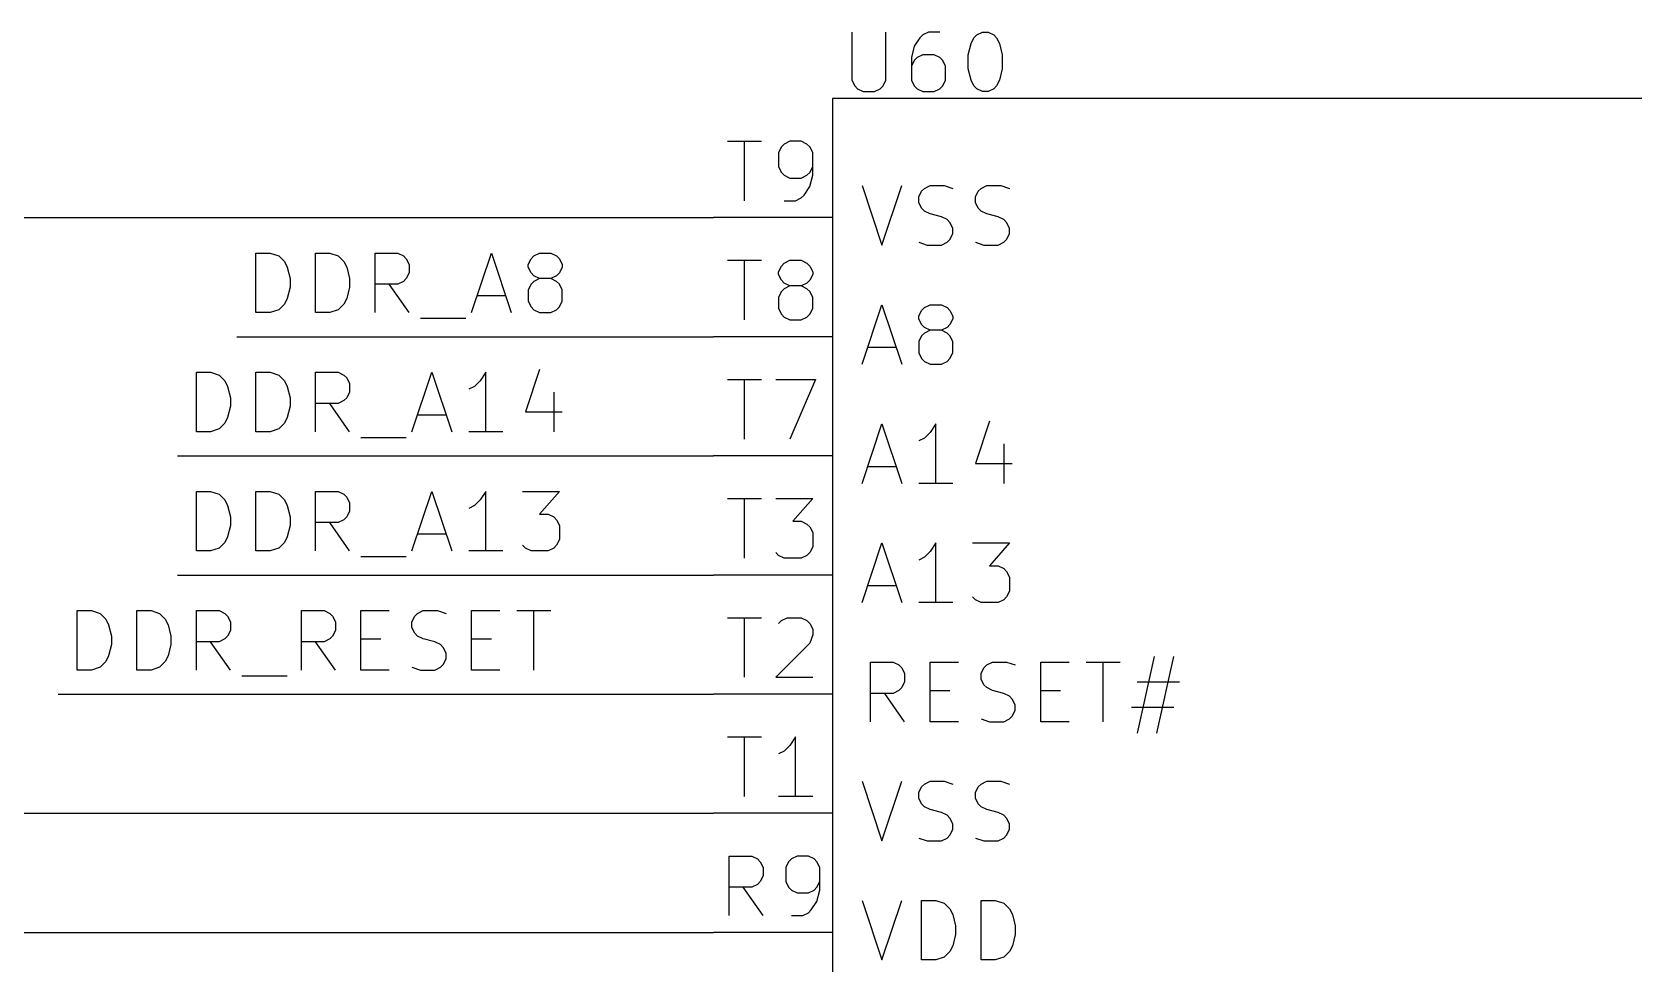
# Model space of a CAD drawing. Header units: millimetres. Extents: x 3 to 246, y -195 to -4.
# Drawn here: x 24.84 to 59, y -23.53 to -3.66 of the extents above; entities that cross this region are included whole.
import ezdxf

# ---------------------------------------------------------------- set-up
doc = ezdxf.new("R2010")
doc.units = ezdxf.units.MM
for name, color, linetype in [('GREENSIXTYFIVE', 129, 'CONTINUOUS'), ('LIGHTGREEN', 92, 'CONTINUOUS'), ('LIGHTRED', 12, 'CONTINUOUS'), ('RED', 14, 'CONTINUOUS'), ('REDSIX', 19, 'CONTINUOUS')]:
    doc.layers.add(name, color=color, linetype=linetype)

msp = doc.modelspace()

# ---------------------------------------------------------------- linework, layer by layer
at = {"layer": 'GREENSIXTYFIVE', "linetype": 'CONTINUOUS'}
for p, q in [((42.3235, -3.6644), (42.3235, -4.6925)), ((43.0492, -4.6925), (43.0492, -3.6644)), ((43.8355, -3.7249), (43.775, -3.7854)), ((43.9564, -3.6644), (43.8355, -3.7249)), ((44.1983, -3.6644), (43.9564, -3.6644)), ((44.924, -3.7854), (44.9845, -3.7249)), ((44.9845, -3.7249), (45.1054, -3.6644)), ((45.1054, -3.6644), (45.2264, -3.6644)), ((45.2264, -3.6644), (45.3473, -3.7249)), ((45.3473, -3.7249), (45.4078, -3.7854)), ((43.654, -3.9668), (43.5936, -4.2087)), ((43.775, -3.7854), (43.654, -3.9668)), ((44.8031, -4.1482), (44.8635, -3.9063)), ((44.8635, -3.9063), (44.924, -3.7854)), ((45.4078, -3.7854), (45.4683, -3.9063)), ((45.4683, -3.9063), (45.5288, -4.1482)), ((43.5936, -4.2087), (43.5936, -4.6925)), ((43.654, -4.2692), (43.5936, -4.3901)), ((43.7145, -4.2087), (43.654, -4.2692)), ((43.8355, -4.1482), (43.7145, -4.2087)), ((44.0774, -4.1482), (43.8355, -4.1482)), ((44.1983, -4.2087), (44.0774, -4.1482)), ((44.2588, -4.2692), (44.1983, -4.2087)), ((44.3193, -4.3901), (44.2588, -4.2692)), ((44.3193, -4.6925), (44.3193, -4.3901)), ((44.8031, -4.4506), (44.8031, -4.1482)), ((45.5288, -4.1482), (45.5288, -4.4506)), ((42.3235, -4.6925), (42.384, -4.8135)), ((42.9888, -4.8135), (43.0492, -4.6925)), ((43.5936, -4.6925), (43.654, -4.8135)), ((44.2588, -4.8135), (44.3193, -4.6925)), ((44.8635, -4.6925), (44.8031, -4.4506)), ((44.924, -4.8135), (44.8635, -4.6925)), ((45.4683, -4.6925), (45.4078, -4.8135)), ((45.5288, -4.4506), (45.4683, -4.6925)), ((42.384, -4.8135), (42.4445, -4.874)), ((42.4445, -4.874), (42.5654, -4.9344)), ((42.5654, -4.9344), (42.8073, -4.9344)), ((42.8073, -4.9344), (42.9283, -4.874)), ((42.9283, -4.874), (42.9888, -4.8135)), ((43.654, -4.8135), (43.7145, -4.874)), ((43.7145, -4.874), (43.8355, -4.9344)), ((43.8355, -4.9344), (44.0774, -4.9344)), ((44.0774, -4.9344), (44.1983, -4.874)), ((44.1983, -4.874), (44.2588, -4.8135)), ((44.9845, -4.874), (44.924, -4.8135)), ((45.1054, -4.9344), (44.9845, -4.874)), ((45.2264, -4.9344), (45.1054, -4.9344)), ((45.3473, -4.874), (45.2264, -4.9344)), ((45.4078, -4.8135), (45.3473, -4.874)), ((42.5389, -6.9375), (42.9622, -8.2075)), ((42.9622, -8.2075), (43.3856, -6.9375)), ((43.7485, -7.1794), (43.8089, -7.0585)), ((43.8089, -7.0585), (43.8694, -6.998)), ((43.8694, -6.998), (43.9904, -6.9375)), ((43.9904, -6.9375), (44.2927, -6.9375)), ((44.2927, -6.9375), (44.4742, -6.998)), ((44.958, -7.1794), (45.0184, -7.0585)), ((45.0184, -7.0585), (45.0789, -6.998)), ((45.0789, -6.998), (45.1999, -6.9375)), ((45.1999, -6.9375), (45.5022, -6.9375)), ((45.5022, -6.9375), (45.6837, -6.998)), ((43.7485, -7.3004), (43.7485, -7.1794)), ((43.8089, -7.4213), (43.7485, -7.3004)), ((43.8694, -7.4818), (43.8089, -7.4213)), ((43.9904, -7.5423), (43.8694, -7.4818)), ((44.958, -7.3004), (44.958, -7.1794)), ((45.0184, -7.4213), (44.958, -7.3004)), ((45.0789, -7.4818), (45.0184, -7.4213)), ((45.1999, -7.5423), (45.0789, -7.4818)), ((44.2323, -7.6028), (43.9904, -7.5423)), ((44.3532, -7.6632), (44.2323, -7.6028)), ((44.4137, -7.7237), (44.3532, -7.6632)), ((44.4742, -7.8447), (44.4137, -7.7237)), ((44.4742, -7.9656), (44.4742, -7.8447)), ((45.4418, -7.6028), (45.1999, -7.5423)), ((45.5627, -7.6632), (45.4418, -7.6028)), ((45.6232, -7.7237), (45.5627, -7.6632)), ((45.6837, -7.8447), (45.6232, -7.7237)), ((45.6837, -7.9656), (45.6837, -7.8447)), ((43.7485, -8.1471), (43.9299, -8.2075)), ((44.2323, -8.2075), (44.3532, -8.1471)), ((44.3532, -8.1471), (44.4137, -8.0866)), ((44.4137, -8.0866), (44.4742, -7.9656)), ((44.958, -8.1471), (45.1394, -8.2075)), ((45.4418, -8.2075), (45.5627, -8.1471)), ((45.5627, -8.1471), (45.6232, -8.0866)), ((45.6232, -8.0866), (45.6837, -7.9656)), ((43.9299, -8.2075), (44.2323, -8.2075)), ((45.1394, -8.2075), (45.4418, -8.2075)), ((42.5389, -10.7475), (42.9622, -9.4775)), ((42.9622, -9.4775), (43.3856, -10.7475)), ((43.8089, -9.5985), (43.8694, -9.538)), ((43.8694, -9.538), (43.9904, -9.4775)), ((43.9904, -9.4775), (44.2323, -9.4775)), ((44.2323, -9.4775), (44.3532, -9.538)), ((44.3532, -9.538), (44.4137, -9.5985)), ((43.7485, -9.7194), (43.8089, -9.5985)), ((43.7485, -9.7799), (43.7485, -9.7194)), ((43.8089, -9.9009), (43.7485, -9.7799)), ((43.8694, -9.9613), (43.8089, -9.9009)), ((44.4137, -9.9009), (44.3532, -9.9613)), ((44.4137, -9.5985), (44.4742, -9.7194)), ((44.4742, -9.7799), (44.4137, -9.9009)), ((44.4742, -9.7194), (44.4742, -9.7799)), ((43.8089, -10.1428), (43.7485, -10.2637)), ((43.8694, -10.0823), (43.8089, -10.1428)), ((43.9904, -10.0218), (43.8694, -9.9613)), ((43.9904, -10.0218), (43.8694, -10.0823)), ((44.2323, -10.0218), (43.9904, -10.0218)), ((44.3532, -9.9613), (44.2323, -10.0218)), ((44.3532, -10.0823), (44.2323, -10.0218)), ((44.4137, -10.1428), (44.3532, -10.0823)), ((44.4742, -10.2637), (44.4137, -10.1428)), ((42.6599, -10.3847), (43.2646, -10.3847)), ((43.7485, -10.2637), (43.7485, -10.5056)), ((43.7485, -10.5056), (43.8089, -10.6266)), ((44.4137, -10.6266), (44.4742, -10.5056)), ((44.4742, -10.5056), (44.4742, -10.2637)), ((43.8089, -10.6266), (43.8694, -10.6871)), ((43.8694, -10.6871), (43.9904, -10.7475)), ((43.9904, -10.7475), (44.2323, -10.7475)), ((44.2323, -10.7475), (44.3532, -10.6871)), ((44.3532, -10.6871), (44.4137, -10.6266)), ((42.5389, -13.2875), (42.9622, -12.0175)), ((42.9622, -12.0175), (43.3856, -13.2875)), ((43.9904, -12.199), (43.8694, -12.3199)), ((44.1113, -12.0175), (43.9904, -12.199)), ((44.1113, -13.2875), (44.1113, -12.0175)), ((45.2603, -11.9571), (44.958, -12.8642)), ((43.8694, -12.3199), (43.7485, -12.3804)), ((45.5627, -12.4409), (45.5627, -13.2875)), ((42.6599, -12.9247), (43.2646, -12.9247)), ((44.958, -12.8642), (45.7441, -12.8642)), ((44.4742, -13.2875), (43.7485, -13.2875)), ((42.5389, -15.8275), (42.9622, -14.5575)), ((42.9622, -14.5575), (43.3856, -15.8275)), ((44.1113, -14.5575), (43.9904, -14.739)), ((44.1113, -15.8275), (44.1113, -14.5575)), ((44.8975, -14.5575), (45.6837, -14.5575)), ((45.6837, -14.5575), (45.2603, -15.0413)), ((43.8694, -14.8599), (43.7485, -14.9204)), ((43.9904, -14.739), (43.8694, -14.8599)), ((45.2603, -15.0413), (45.4418, -15.0413)), ((45.4418, -15.0413), (45.5627, -15.1018)), ((45.5627, -15.1018), (45.6232, -15.1623)), ((45.6232, -15.1623), (45.6837, -15.2832)), ((45.6837, -15.2832), (45.6837, -15.5856)), ((42.6599, -15.4647), (43.2646, -15.4647)), ((44.958, -15.7671), (44.8975, -15.7066)), ((45.6232, -15.7066), (45.5627, -15.7671)), ((45.6837, -15.5856), (45.6232, -15.7066)), ((44.4742, -15.8275), (43.7485, -15.8275)), ((45.0789, -15.8275), (44.958, -15.7671)), ((45.4418, -15.8275), (45.0789, -15.8275)), ((45.5627, -15.7671), (45.4418, -15.8275)), ((48.7678, -16.9766), (48.405, -18.6094)), ((48.8283, -18.6094), (49.1911, -16.9766)), ((42.7203, -18.3675), (42.7203, -17.0975)), ((42.7203, -17.0975), (43.2041, -17.0975)), ((43.2041, -17.0975), (43.3251, -17.158)), ((43.3251, -17.158), (43.3856, -17.2185)), ((43.3856, -17.2185), (43.446, -17.3394)), ((43.446, -17.3394), (43.446, -17.5209)), ((43.9903, -18.3675), (43.9903, -17.0975)), ((43.9903, -17.0975), (44.5951, -17.0975)), ((45.0789, -17.3394), (45.1393, -17.2185)), ((45.0789, -17.4604), (45.0789, -17.3394)), ((45.1393, -17.2185), (45.1998, -17.158)), ((45.1998, -17.158), (45.3208, -17.0975)), ((45.3208, -17.0975), (45.6231, -17.0975)), ((45.6231, -17.0975), (45.8046, -17.158)), ((46.3488, -18.3675), (46.3488, -17.0975)), ((46.3488, -17.0975), (46.9536, -17.0975)), ((47.3164, -17.0975), (48.0421, -17.0975)), ((47.6793, -18.3675), (47.6793, -17.0975)), ((43.3251, -17.7023), (43.2041, -17.7628)), ((43.3856, -17.6418), (43.3251, -17.7023)), ((43.446, -17.5209), (43.3856, -17.6418)), ((43.9903, -17.7023), (44.4137, -17.7023)), ((45.1393, -17.5813), (45.0789, -17.4604)), ((45.1998, -17.6418), (45.1393, -17.5813)), ((45.3208, -17.7023), (45.1998, -17.6418)), ((45.5627, -17.7628), (45.3208, -17.7023)), ((46.3488, -17.7023), (46.7722, -17.7023)), ((48.405, -17.5209), (49.3121, -17.5209)), ((43.2041, -17.7628), (42.7203, -17.7628)), ((43.446, -18.3675), (43.0227, -17.7628)), ((45.6836, -17.8232), (45.5627, -17.7628)), ((45.7441, -17.8837), (45.6836, -17.8232)), ((45.8046, -18.0047), (45.7441, -17.8837)), ((45.8046, -18.1256), (45.8046, -18.0047)), ((49.1911, -18.0651), (48.284, -18.0651)), ((44.5951, -18.3675), (43.9903, -18.3675)), ((45.0789, -18.3071), (45.2603, -18.3675)), ((45.2603, -18.3675), (45.5627, -18.3675)), ((45.5627, -18.3675), (45.6836, -18.3071)), ((45.6836, -18.3071), (45.7441, -18.2466)), ((45.7441, -18.2466), (45.8046, -18.1256)), ((46.9536, -18.3675), (46.3488, -18.3675)), ((42.5389, -19.6375), (42.9622, -20.9075)), ((42.9622, -20.9075), (43.3856, -19.6375)), ((43.7485, -19.8794), (43.8089, -19.7585)), ((43.8089, -19.7585), (43.8694, -19.698)), ((43.8694, -19.698), (43.9904, -19.6375)), ((43.9904, -19.6375), (44.2927, -19.6375)), ((44.2927, -19.6375), (44.4742, -19.698)), ((44.958, -19.8794), (45.0184, -19.7585)), ((45.0184, -19.7585), (45.0789, -19.698)), ((45.0789, -19.698), (45.1999, -19.6375)), ((45.1999, -19.6375), (45.5022, -19.6375)), ((45.5022, -19.6375), (45.6837, -19.698)), ((43.7485, -20.0004), (43.7485, -19.8794)), ((43.8089, -20.1213), (43.7485, -20.0004)), ((43.8694, -20.1818), (43.8089, -20.1213)), ((44.958, -20.0004), (44.958, -19.8794)), ((45.0184, -20.1213), (44.958, -20.0004)), ((45.0789, -20.1818), (45.0184, -20.1213)), ((43.9904, -20.2423), (43.8694, -20.1818)), ((44.2323, -20.3028), (43.9904, -20.2423)), ((44.3532, -20.3632), (44.2323, -20.3028)), ((44.4137, -20.4237), (44.3532, -20.3632)), ((44.4742, -20.5447), (44.4137, -20.4237)), ((45.1999, -20.2423), (45.0789, -20.1818)), ((45.4418, -20.3028), (45.1999, -20.2423)), ((45.5627, -20.3632), (45.4418, -20.3028)), ((45.6232, -20.4237), (45.5627, -20.3632)), ((45.6837, -20.5447), (45.6232, -20.4237)), ((44.3532, -20.8471), (44.4137, -20.7866)), ((44.4137, -20.7866), (44.4742, -20.6656)), ((44.4742, -20.6656), (44.4742, -20.5447)), ((45.5627, -20.8471), (45.6232, -20.7866)), ((45.6232, -20.7866), (45.6837, -20.6656)), ((45.6837, -20.6656), (45.6837, -20.5447)), ((43.7485, -20.8471), (43.9299, -20.9075)), ((43.9299, -20.9075), (44.2323, -20.9075)), ((44.2323, -20.9075), (44.3532, -20.8471)), ((44.958, -20.8471), (45.1394, -20.9075)), ((45.1394, -20.9075), (45.4418, -20.9075)), ((45.4418, -20.9075), (45.5627, -20.8471)), ((42.5389, -22.1775), (42.9622, -23.4475)), ((42.9622, -23.4475), (43.3856, -22.1775)), ((43.8089, -23.4475), (43.8089, -22.1775)), ((43.8089, -22.1775), (44.1113, -22.1775)), ((44.1113, -22.1775), (44.2927, -22.238)), ((45.0789, -23.4475), (45.0789, -22.1775)), ((45.0789, -22.1775), (45.3813, -22.1775)), ((45.3813, -22.1775), (45.5627, -22.238)), ((44.2927, -22.238), (44.4137, -22.359)), ((44.4137, -22.359), (44.4742, -22.4799)), ((44.4742, -22.4799), (44.5346, -22.7218)), ((45.5627, -22.238), (45.6837, -22.359)), ((45.6837, -22.359), (45.7442, -22.4799)), ((45.7442, -22.4799), (45.8046, -22.7218)), ((44.5346, -22.7218), (44.5346, -22.9032)), ((45.8046, -22.7218), (45.8046, -22.9032)), ((44.4742, -23.1451), (44.4137, -23.2661)), ((44.5346, -22.9032), (44.4742, -23.1451)), ((45.7442, -23.1451), (45.6837, -23.2661)), ((45.8046, -22.9032), (45.7442, -23.1451)), ((44.1113, -23.4475), (43.8089, -23.4475)), ((44.2927, -23.3871), (44.1113, -23.4475)), ((44.4137, -23.2661), (44.2927, -23.3871)), ((45.3813, -23.4475), (45.0789, -23.4475)), ((45.5627, -23.3871), (45.3813, -23.4475)), ((45.6837, -23.2661), (45.5627, -23.3871))]:
    msp.add_line(p, q, dxfattribs=at)
at = {"layer": 'LIGHTGREEN', "linetype": 'CONTINUOUS'}
for p, q in [((24.13, -7.62), (39.37, -7.62)), ((29.21, -10.16), (39.37, -10.16)), ((27.94, -12.7), (39.37, -12.7)), ((27.94, -15.24), (39.37, -15.24)), ((25.4, -17.78), (39.37, -17.78)), ((11.43, -20.32), (39.37, -20.32)), ((19.05, -22.86), (39.37, -22.86))]:
    msp.add_line(p, q, dxfattribs=at)
at = {"layer": 'LIGHTRED', "linetype": 'CONTINUOUS'}
for p, q in [((39.6724, -5.9913), (40.3981, -5.9913)), ((40.0353, -7.2613), (40.0353, -5.9913)), ((40.8214, -6.1123), (40.761, -6.2332)), ((40.8819, -6.0518), (40.8214, -6.1123)), ((41.0029, -5.9913), (40.8819, -6.0518)), ((41.2448, -5.9913), (41.0029, -5.9913)), ((41.3657, -6.0518), (41.2448, -5.9913)), ((41.4262, -6.1123), (41.3657, -6.0518)), ((41.4867, -6.2332), (41.4262, -6.1123)), ((40.761, -6.2332), (40.761, -6.5356)), ((41.4867, -6.717), (41.4867, -6.2332)), ((40.761, -6.5356), (40.8214, -6.6566)), ((40.8214, -6.6566), (40.8819, -6.717)), ((40.8819, -6.717), (41.0029, -6.7775)), ((41.0029, -6.7775), (41.2448, -6.7775)), ((41.2448, -6.7775), (41.3657, -6.717)), ((41.3657, -6.717), (41.4262, -6.6566)), ((41.4262, -6.6566), (41.4867, -6.5356)), ((41.4262, -6.9589), (41.4867, -6.717)), ((41.2448, -7.2009), (41.3052, -7.1404)), ((41.3052, -7.1404), (41.4262, -6.9589)), ((40.8819, -7.2613), (41.1238, -7.2613)), ((41.1238, -7.2613), (41.2448, -7.2009)), ((39.6724, -8.5313), (40.3981, -8.5313)), ((40.0353, -9.8013), (40.0353, -8.5313)), ((40.8819, -8.5918), (41.0029, -8.5313)), ((41.0029, -8.5313), (41.2448, -8.5313)), ((41.2448, -8.5313), (41.3657, -8.5918)), ((40.761, -8.7732), (40.8214, -8.6523)), ((40.761, -8.8337), (40.761, -8.7732)), ((40.8214, -8.9547), (40.761, -8.8337)), ((40.8214, -8.6523), (40.8819, -8.5918)), ((41.3657, -8.5918), (41.4262, -8.6523)), ((41.4262, -8.6523), (41.4867, -8.7732)), ((41.4867, -8.8337), (41.4262, -8.9547)), ((41.4867, -8.7732), (41.4867, -8.8337)), ((40.8214, -9.1966), (40.761, -9.3175)), ((40.8819, -9.0151), (40.8214, -8.9547)), ((40.8819, -9.1361), (40.8214, -9.1966)), ((41.0029, -9.0756), (40.8819, -9.0151)), ((41.0029, -9.0756), (40.8819, -9.1361)), ((41.2448, -9.0756), (41.0029, -9.0756)), ((41.3657, -9.0151), (41.2448, -9.0756)), ((41.3657, -9.1361), (41.2448, -9.0756)), ((41.4262, -8.9547), (41.3657, -9.0151)), ((41.4262, -9.1966), (41.3657, -9.1361)), ((41.4867, -9.3175), (41.4262, -9.1966)), ((40.761, -9.3175), (40.761, -9.5594)), ((40.761, -9.5594), (40.8214, -9.6804)), ((41.4262, -9.6804), (41.4867, -9.5594)), ((41.4867, -9.5594), (41.4867, -9.3175)), ((40.8214, -9.6804), (40.8819, -9.7409)), ((40.8819, -9.7409), (41.0029, -9.8013)), ((41.0029, -9.8013), (41.2448, -9.8013)), ((41.2448, -9.8013), (41.3657, -9.7409)), ((41.3657, -9.7409), (41.4262, -9.6804)), ((39.6724, -11.0713), (40.3981, -11.0713)), ((40.0353, -12.3413), (40.0353, -11.0713)), ((40.7005, -11.0713), (41.5471, -11.0713)), ((41.5471, -11.0713), (41.0029, -12.3413)), ((39.6724, -13.6113), (40.3981, -13.6113)), ((40.0353, -14.8813), (40.0353, -13.6113)), ((40.7005, -13.6113), (41.4867, -13.6113)), ((41.4867, -13.6113), (41.0633, -14.0951)), ((41.0633, -14.0951), (41.2448, -14.0951)), ((41.2448, -14.0951), (41.3657, -14.1556)), ((41.3657, -14.1556), (41.4262, -14.2161)), ((41.4262, -14.2161), (41.4867, -14.337)), ((41.4867, -14.337), (41.4867, -14.6394)), ((41.4867, -14.6394), (41.4262, -14.7604)), ((40.761, -14.8209), (40.7005, -14.7604)), ((40.8819, -14.8813), (40.761, -14.8209)), ((41.2448, -14.8813), (40.8819, -14.8813)), ((41.3657, -14.8209), (41.2448, -14.8813)), ((41.4262, -14.7604), (41.3657, -14.8209)), ((39.6724, -16.1513), (40.3981, -16.1513)), ((40.0353, -17.4213), (40.0353, -16.1513)), ((40.761, -16.2723), (40.8214, -16.2118)), ((40.8214, -16.2118), (40.9424, -16.1513)), ((40.9424, -16.1513), (41.2448, -16.1513)), ((41.2448, -16.1513), (41.3657, -16.2118)), ((41.3657, -16.2118), (41.4262, -16.2723)), ((41.4262, -16.2723), (41.4867, -16.3932)), ((41.4867, -16.3932), (41.4867, -16.5142)), ((41.4262, -16.6956), (40.7005, -17.4213)), ((41.4867, -16.5142), (41.4262, -16.6956)), ((40.7005, -17.4213), (41.4867, -17.4213)), ((39.6724, -18.6913), (40.3981, -18.6913)), ((40.0353, -19.9613), (40.0353, -18.6913)), ((41.1238, -18.6913), (41.0029, -18.8728)), ((41.1238, -19.9613), (41.1238, -18.6913)), ((40.8819, -18.9937), (40.761, -19.0542)), ((41.0029, -18.8728), (40.8819, -18.9937)), ((41.4867, -19.9613), (40.761, -19.9613)), ((39.7026, -22.5013), (39.7026, -21.2313)), ((39.7026, -21.2313), (40.1864, -21.2313)), ((40.1864, -21.2313), (40.3074, -21.2918)), ((40.3074, -21.2918), (40.3679, -21.3523)), ((40.3679, -21.3523), (40.4283, -21.4732)), ((40.4283, -21.4732), (40.4283, -21.6547)), ((40.9726, -21.3523), (40.9122, -21.4732)), ((40.9122, -21.4732), (40.9122, -21.7756)), ((41.0331, -21.2918), (40.9726, -21.3523)), ((41.1541, -21.2313), (41.0331, -21.2918)), ((41.396, -21.2313), (41.1541, -21.2313)), ((41.5169, -21.2918), (41.396, -21.2313)), ((41.5774, -21.3523), (41.5169, -21.2918)), ((41.6379, -21.4732), (41.5774, -21.3523)), ((41.6379, -21.957), (41.6379, -21.4732)), ((40.3074, -21.8361), (40.1864, -21.8966)), ((40.3679, -21.7756), (40.3074, -21.8361)), ((40.4283, -21.6547), (40.3679, -21.7756)), ((40.9122, -21.7756), (40.9726, -21.8966)), ((41.5774, -21.8966), (41.6379, -21.7756)), ((40.1864, -21.8966), (39.7026, -21.8966)), ((40.4283, -22.5013), (40.005, -21.8966)), ((40.9726, -21.8966), (41.0331, -21.957)), ((41.0331, -21.957), (41.1541, -22.0175)), ((41.1541, -22.0175), (41.396, -22.0175)), ((41.396, -22.0175), (41.5169, -21.957)), ((41.4564, -22.3804), (41.5774, -22.1989)), ((41.5169, -21.957), (41.5774, -21.8966)), ((41.5774, -22.1989), (41.6379, -21.957)), ((41.0331, -22.5013), (41.275, -22.5013)), ((41.275, -22.5013), (41.396, -22.4409)), ((41.396, -22.4409), (41.4564, -22.3804))]:
    msp.add_line(p, q, dxfattribs=at)
at = {"layer": 'RED', "linetype": 'CONTINUOUS'}
for p, q in [((41.91, -5.08), (41.91, -129.54)), ((67.31, -5.08), (41.91, -5.08)), ((41.91, -7.62), (39.37, -7.62)), ((41.91, -10.16), (39.37, -10.16)), ((41.91, -12.7), (39.37, -12.7)), ((41.91, -15.24), (39.37, -15.24)), ((41.91, -17.78), (39.37, -17.78)), ((41.91, -20.32), (39.37, -20.32)), ((41.91, -22.86), (39.37, -22.86))]:
    msp.add_line(p, q, dxfattribs=at)
at = {"layer": 'REDSIX', "linetype": 'CONTINUOUS'}
for p, q in [((29.6167, -9.6469), (29.6167, -8.3769)), ((29.6167, -8.3769), (29.9191, -8.3769)), ((29.9191, -8.3769), (30.1005, -8.4374)), ((30.1005, -8.4374), (30.2215, -8.5584)), ((30.8867, -9.6469), (30.8867, -8.3769)), ((30.8867, -8.3769), (31.1891, -8.3769)), ((31.1891, -8.3769), (31.3705, -8.4374)), ((31.3705, -8.4374), (31.4915, -8.5584)), ((32.1567, -9.6469), (32.1567, -8.3769)), ((32.1567, -8.3769), (32.6405, -8.3769)), ((32.6405, -8.3769), (32.7615, -8.4374)), ((32.7615, -8.4374), (32.822, -8.4979)), ((32.822, -8.4979), (32.8824, -8.6188)), ((34.2129, -9.6469), (34.6362, -8.3769)), ((34.6362, -8.3769), (35.0596, -9.6469)), ((35.4225, -8.6188), (35.4829, -8.4979)), ((35.4829, -8.4979), (35.5434, -8.4374)), ((35.5434, -8.4374), (35.6644, -8.3769)), ((35.6644, -8.3769), (35.9063, -8.3769)), ((35.9063, -8.3769), (36.0272, -8.4374)), ((36.0272, -8.4374), (36.0877, -8.4979)), ((36.0877, -8.4979), (36.1482, -8.6188)), ((30.2215, -8.5584), (30.282, -8.6793)), ((30.282, -8.6793), (30.3424, -8.9212)), ((31.4915, -8.5584), (31.552, -8.6793)), ((31.552, -8.6793), (31.6124, -8.9212)), ((32.8824, -8.8003), (32.822, -8.9212)), ((32.8824, -8.6188), (32.8824, -8.8003)), ((35.4225, -8.6793), (35.4225, -8.6188)), ((35.4829, -8.8003), (35.4225, -8.6793)), ((35.5434, -8.8607), (35.4829, -8.8003)), ((35.6644, -8.9212), (35.5434, -8.8607)), ((36.0272, -8.8607), (35.9063, -8.9212)), ((36.0877, -8.8003), (36.0272, -8.8607)), ((36.1482, -8.6793), (36.0877, -8.8003)), ((36.1482, -8.6188), (36.1482, -8.6793)), ((30.3424, -9.1026), (30.282, -9.3445)), ((30.3424, -8.9212), (30.3424, -9.1026)), ((31.6124, -9.1026), (31.552, -9.3445)), ((31.6124, -8.9212), (31.6124, -9.1026)), ((32.6405, -9.0422), (32.1567, -9.0422)), ((32.8824, -9.6469), (32.4591, -9.0422)), ((32.7615, -8.9817), (32.6405, -9.0422)), ((32.822, -8.9212), (32.7615, -8.9817)), ((35.4829, -9.0422), (35.4225, -9.1631)), ((35.4225, -9.1631), (35.4225, -9.405)), ((35.5434, -8.9817), (35.4829, -9.0422)), ((35.6644, -8.9212), (35.5434, -8.9817)), ((35.9063, -8.9212), (35.6644, -8.9212)), ((36.0272, -8.9817), (35.9063, -8.9212)), ((36.0877, -9.0422), (36.0272, -8.9817)), ((36.1482, -9.1631), (36.0877, -9.0422)), ((36.1482, -9.405), (36.1482, -9.1631)), ((30.2215, -9.4655), (30.1005, -9.5865)), ((30.282, -9.3445), (30.2215, -9.4655)), ((31.4915, -9.4655), (31.3705, -9.5865)), ((31.552, -9.3445), (31.4915, -9.4655)), ((34.3339, -9.2841), (34.9386, -9.2841)), ((35.4225, -9.405), (35.4829, -9.526)), ((35.4829, -9.526), (35.5434, -9.5865)), ((36.0272, -9.5865), (36.0877, -9.526)), ((36.0877, -9.526), (36.1482, -9.405)), ((29.9191, -9.6469), (29.6167, -9.6469)), ((30.1005, -9.5865), (29.9191, -9.6469)), ((31.1891, -9.6469), (30.8867, -9.6469)), ((31.3705, -9.5865), (31.1891, -9.6469)), ((33.1244, -9.7679), (34.092, -9.7679)), ((35.5434, -9.5865), (35.6644, -9.6469)), ((35.6644, -9.6469), (35.9063, -9.6469)), ((35.9063, -9.6469), (36.0272, -9.5865)), ((28.3467, -12.1869), (28.3467, -10.9169)), ((28.3467, -10.9169), (28.6491, -10.9169)), ((28.6491, -10.9169), (28.8305, -10.9774)), ((29.6167, -12.1869), (29.6167, -10.9169)), ((29.6167, -10.9169), (29.9191, -10.9169)), ((29.9191, -10.9169), (30.1005, -10.9774)), ((30.8867, -12.1869), (30.8867, -10.9169)), ((30.8867, -10.9169), (31.3705, -10.9169)), ((31.3705, -10.9169), (31.4915, -10.9774)), ((32.9429, -12.1869), (33.3662, -10.9169)), ((33.3662, -10.9169), (33.7896, -12.1869)), ((34.5153, -10.9169), (34.3944, -11.0984)), ((34.5153, -12.1869), (34.5153, -10.9169)), ((35.6643, -10.8565), (35.362, -11.7636)), ((28.8305, -10.9774), (28.9515, -11.0984)), ((28.9515, -11.0984), (29.012, -11.2193)), ((29.012, -11.2193), (29.0724, -11.4612)), ((30.1005, -10.9774), (30.2215, -11.0984)), ((30.2215, -11.0984), (30.282, -11.2193)), ((30.282, -11.2193), (30.3424, -11.4612)), ((31.4915, -10.9774), (31.552, -11.0379)), ((31.552, -11.0379), (31.6124, -11.1588)), ((31.6124, -11.1588), (31.6124, -11.3403)), ((34.2734, -11.2193), (34.1525, -11.2798)), ((34.3944, -11.0984), (34.2734, -11.2193)), ((29.0724, -11.4612), (29.0724, -11.6426)), ((30.3424, -11.4612), (30.3424, -11.6426)), ((31.3705, -11.5822), (30.8867, -11.5822)), ((31.6124, -12.1869), (31.1891, -11.5822)), ((31.4915, -11.5217), (31.3705, -11.5822)), ((31.552, -11.4612), (31.4915, -11.5217)), ((31.6124, -11.3403), (31.552, -11.4612)), ((35.9667, -11.3403), (35.9667, -12.1869)), ((29.012, -11.8845), (28.9515, -12.0055)), ((29.0724, -11.6426), (29.012, -11.8845)), ((30.282, -11.8845), (30.2215, -12.0055)), ((30.3424, -11.6426), (30.282, -11.8845)), ((33.0639, -11.8241), (33.6686, -11.8241)), ((35.362, -11.7636), (36.1481, -11.7636)), ((28.6491, -12.1869), (28.3467, -12.1869)), ((28.8305, -12.1265), (28.6491, -12.1869)), ((28.9515, -12.0055), (28.8305, -12.1265)), ((29.9191, -12.1869), (29.6167, -12.1869)), ((30.1005, -12.1265), (29.9191, -12.1869)), ((30.2215, -12.0055), (30.1005, -12.1265)), ((34.8782, -12.1869), (34.1525, -12.1869)), ((31.8544, -12.3079), (32.822, -12.3079)), ((28.3467, -14.7269), (28.3467, -13.4569)), ((28.3467, -13.4569), (28.6491, -13.4569)), ((28.6491, -13.4569), (28.8305, -13.5174)), ((28.8305, -13.5174), (28.9515, -13.6384)), ((28.9515, -13.6384), (29.012, -13.7593)), ((29.6167, -14.7269), (29.6167, -13.4569)), ((29.6167, -13.4569), (29.9191, -13.4569)), ((29.9191, -13.4569), (30.1005, -13.5174)), ((30.1005, -13.5174), (30.2215, -13.6384)), ((30.2215, -13.6384), (30.282, -13.7593)), ((30.8867, -14.7269), (30.8867, -13.4569)), ((30.8867, -13.4569), (31.3705, -13.4569)), ((31.3705, -13.4569), (31.4915, -13.5174)), ((31.4915, -13.5174), (31.552, -13.5779)), ((31.552, -13.5779), (31.6124, -13.6988)), ((32.9429, -14.7269), (33.3662, -13.4569)), ((33.3662, -13.4569), (33.7896, -14.7269)), ((34.3944, -13.6384), (34.2734, -13.7593)), ((34.5153, -13.4569), (34.3944, -13.6384)), ((34.5153, -14.7269), (34.5153, -13.4569)), ((35.3015, -13.4569), (36.0877, -13.4569)), ((36.0877, -13.4569), (35.6643, -13.9407)), ((29.012, -13.7593), (29.0724, -14.0012)), ((29.0724, -14.0012), (29.0724, -14.1826)), ((30.282, -13.7593), (30.3424, -14.0012)), ((30.3424, -14.0012), (30.3424, -14.1826)), ((31.552, -14.0012), (31.4915, -14.0617)), ((31.6124, -13.8803), (31.552, -14.0012)), ((31.6124, -13.6988), (31.6124, -13.8803)), ((34.2734, -13.7593), (34.1525, -13.8198)), ((35.6643, -13.9407), (35.8458, -13.9407)), ((35.8458, -13.9407), (35.9667, -14.0012)), ((35.9667, -14.0012), (36.0272, -14.0617)), ((29.0724, -14.1826), (29.012, -14.4245)), ((30.3424, -14.1826), (30.282, -14.4245)), ((31.3705, -14.1222), (30.8867, -14.1222)), ((31.6124, -14.7269), (31.1891, -14.1222)), ((31.4915, -14.0617), (31.3705, -14.1222)), ((36.0272, -14.0617), (36.0877, -14.1826)), ((36.0877, -14.1826), (36.0877, -14.485)), ((28.8305, -14.6665), (28.6491, -14.7269)), ((28.9515, -14.5455), (28.8305, -14.6665)), ((29.012, -14.4245), (28.9515, -14.5455)), ((30.1005, -14.6665), (29.9191, -14.7269)), ((30.2215, -14.5455), (30.1005, -14.6665)), ((30.282, -14.4245), (30.2215, -14.5455)), ((33.0639, -14.3641), (33.6686, -14.3641)), ((35.362, -14.6665), (35.3015, -14.606)), ((35.4829, -14.7269), (35.362, -14.6665)), ((35.9667, -14.6665), (35.8458, -14.7269)), ((36.0272, -14.606), (35.9667, -14.6665)), ((36.0877, -14.485), (36.0272, -14.606)), ((28.6491, -14.7269), (28.3467, -14.7269)), ((29.9191, -14.7269), (29.6167, -14.7269)), ((31.8544, -14.8479), (32.822, -14.8479)), ((34.8782, -14.7269), (34.1525, -14.7269)), ((35.8458, -14.7269), (35.4829, -14.7269)), ((25.8067, -17.2669), (25.8067, -15.9969)), ((25.8067, -15.9969), (26.1091, -15.9969)), ((26.1091, -15.9969), (26.2905, -16.0574)), ((27.0767, -17.2669), (27.0767, -15.9969)), ((27.0767, -15.9969), (27.3791, -15.9969)), ((27.3791, -15.9969), (27.5605, -16.0574)), ((28.3467, -17.2669), (28.3467, -15.9969)), ((28.3467, -15.9969), (28.8305, -15.9969)), ((28.8305, -15.9969), (28.9515, -16.0574)), ((30.5843, -17.2669), (30.5843, -15.9969)), ((30.5843, -15.9969), (31.0681, -15.9969)), ((31.0681, -15.9969), (31.1891, -16.0574)), ((31.8543, -17.2669), (31.8543, -15.9969)), ((31.8543, -15.9969), (32.4591, -15.9969)), ((33.0638, -16.0574), (33.1848, -15.9969)), ((33.1848, -15.9969), (33.4871, -15.9969)), ((33.4871, -15.9969), (33.6686, -16.0574)), ((34.2128, -17.2669), (34.2128, -15.9969)), ((34.2128, -15.9969), (34.8176, -15.9969)), ((35.1804, -15.9969), (35.9061, -15.9969)), ((35.5433, -17.2669), (35.5433, -15.9969)), ((26.2905, -16.0574), (26.4115, -16.1784)), ((26.4115, -16.1784), (26.472, -16.2993)), ((26.472, -16.2993), (26.5324, -16.5412)), ((27.5605, -16.0574), (27.6815, -16.1784)), ((27.6815, -16.1784), (27.742, -16.2993)), ((27.742, -16.2993), (27.8024, -16.5412)), ((28.9515, -16.0574), (29.012, -16.1179)), ((29.012, -16.1179), (29.0724, -16.2388)), ((29.0724, -16.2388), (29.0724, -16.4203)), ((31.1891, -16.0574), (31.2496, -16.1179)), ((31.2496, -16.1179), (31.31, -16.2388)), ((31.31, -16.2388), (31.31, -16.4203)), ((32.9429, -16.2388), (33.0033, -16.1179)), ((32.9429, -16.3598), (32.9429, -16.2388)), ((33.0033, -16.4807), (32.9429, -16.3598)), ((33.0033, -16.1179), (33.0638, -16.0574)), ((26.5324, -16.7226), (26.472, -16.9645)), ((26.5324, -16.5412), (26.5324, -16.7226)), ((27.8024, -16.7226), (27.742, -16.9645)), ((27.8024, -16.5412), (27.8024, -16.7226)), ((28.8305, -16.6622), (28.3467, -16.6622)), ((29.0724, -17.2669), (28.6491, -16.6622)), ((28.9515, -16.6017), (28.8305, -16.6622)), ((29.012, -16.5412), (28.9515, -16.6017)), ((29.0724, -16.4203), (29.012, -16.5412)), ((31.0681, -16.6622), (30.5843, -16.6622)), ((31.31, -17.2669), (30.8867, -16.6622)), ((31.1891, -16.6017), (31.0681, -16.6622)), ((31.2496, -16.5412), (31.1891, -16.6017)), ((31.31, -16.4203), (31.2496, -16.5412)), ((31.8543, -16.6017), (32.2777, -16.6017)), ((33.0638, -16.5412), (33.0033, -16.4807)), ((33.1848, -16.6017), (33.0638, -16.5412)), ((33.4267, -16.6622), (33.1848, -16.6017)), ((33.5476, -16.7226), (33.4267, -16.6622)), ((33.6081, -16.7831), (33.5476, -16.7226)), ((34.2128, -16.6017), (34.6362, -16.6017)), ((26.472, -16.9645), (26.4115, -17.0855)), ((27.742, -16.9645), (27.6815, -17.0855)), ((33.6686, -16.9041), (33.6081, -16.7831)), ((33.6081, -17.146), (33.6686, -17.025)), ((33.6686, -17.025), (33.6686, -16.9041)), ((26.1091, -17.2669), (25.8067, -17.2669)), ((26.2905, -17.2065), (26.1091, -17.2669)), ((26.4115, -17.0855), (26.2905, -17.2065)), ((27.3791, -17.2669), (27.0767, -17.2669)), ((27.5605, -17.2065), (27.3791, -17.2669)), ((27.6815, -17.0855), (27.5605, -17.2065)), ((29.3144, -17.3879), (30.282, -17.3879)), ((32.4591, -17.2669), (31.8543, -17.2669)), ((32.9429, -17.2065), (33.1243, -17.2669)), ((33.1243, -17.2669), (33.4267, -17.2669)), ((33.4267, -17.2669), (33.5476, -17.2065)), ((33.5476, -17.2065), (33.6081, -17.146)), ((34.8176, -17.2669), (34.2128, -17.2669))]:
    msp.add_line(p, q, dxfattribs=at)

doc.saveas('drawing.dxf')
